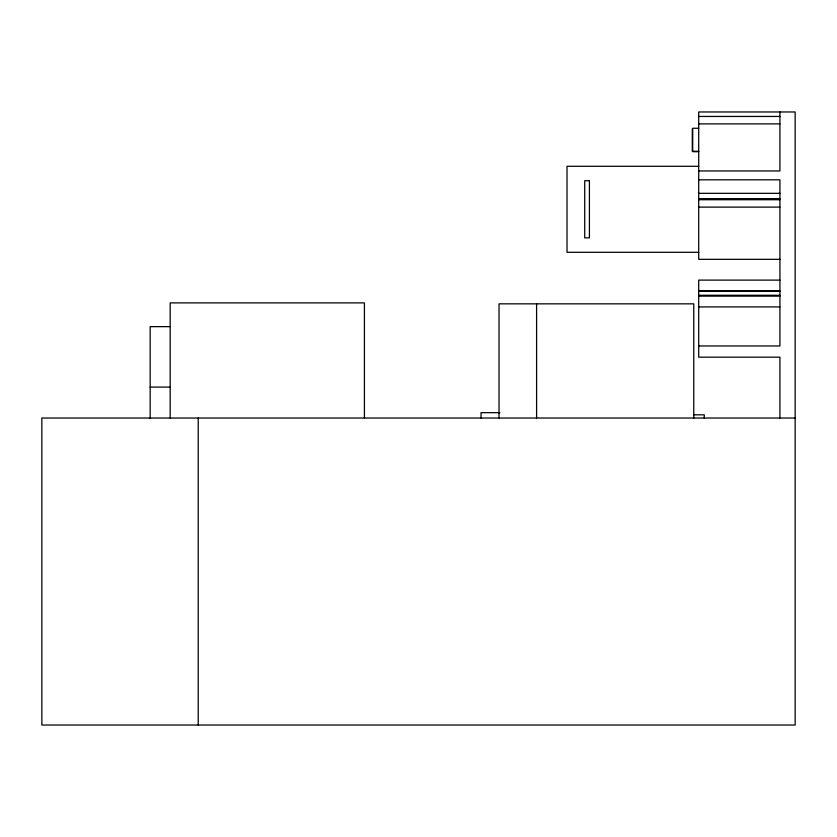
<?xml version="1.0" encoding="UTF-8"?>
<svg xmlns="http://www.w3.org/2000/svg" width="837" height="837" viewBox="0 0 837 837"><rect width="100%" height="100%" fill="white"/><g stroke="black" fill="none" stroke-linecap="round" stroke-linejoin="round"><path stroke-width="1.26" d="M698.707 116.448L779.927 116.448M698.707 123.886L779.927 123.886M698.707 128.27L692.701 128.27L692.701 151.696L698.707 151.696M698.707 151.277L692.304 151.277L692.304 128.814M698.707 166.291L567.015 166.291L567.015 252.293L698.707 252.293M698.707 170.957L779.927 170.957L779.927 111.97M698.707 179.819L779.927 179.819L779.927 345.963L698.707 345.963M698.707 193.326L779.927 193.326M698.707 198.662L779.927 198.662M698.707 199.729L779.927 199.729M698.707 207.116L779.927 207.116M779.927 259.334L698.707 259.334L698.707 111.97L795.15 111.97L795.15 725.03L41.85 725.03L41.85 418.029L795.15 418.029M779.927 280.113L698.707 280.113L698.707 357.169L779.927 357.169L779.927 418.029M698.707 290.847L779.927 290.847M698.707 291.381L779.927 291.381M698.707 295.283L779.927 295.283M698.707 296.131L779.927 296.131M698.707 306.917L779.927 306.917M169.744 326.639L150.168 326.639L150.168 418.406M150.168 387.092L169.744 387.092M499.898 412.672L481.045 412.672L481.045 418.029M693.821 414.817L704.262 414.817L704.262 418.029M693.768 418.029L693.768 303.841L499.03 303.841L499.03 418.029M536.59 303.841L536.59 418.029M364.419 418.029L364.419 302.889L170.173 302.889L170.173 418.029M198.212 418.029L198.212 725.03M589.415 180.708L584.718 180.708L584.718 237.865L589.415 237.865L589.415 180.708"/></g></svg>
